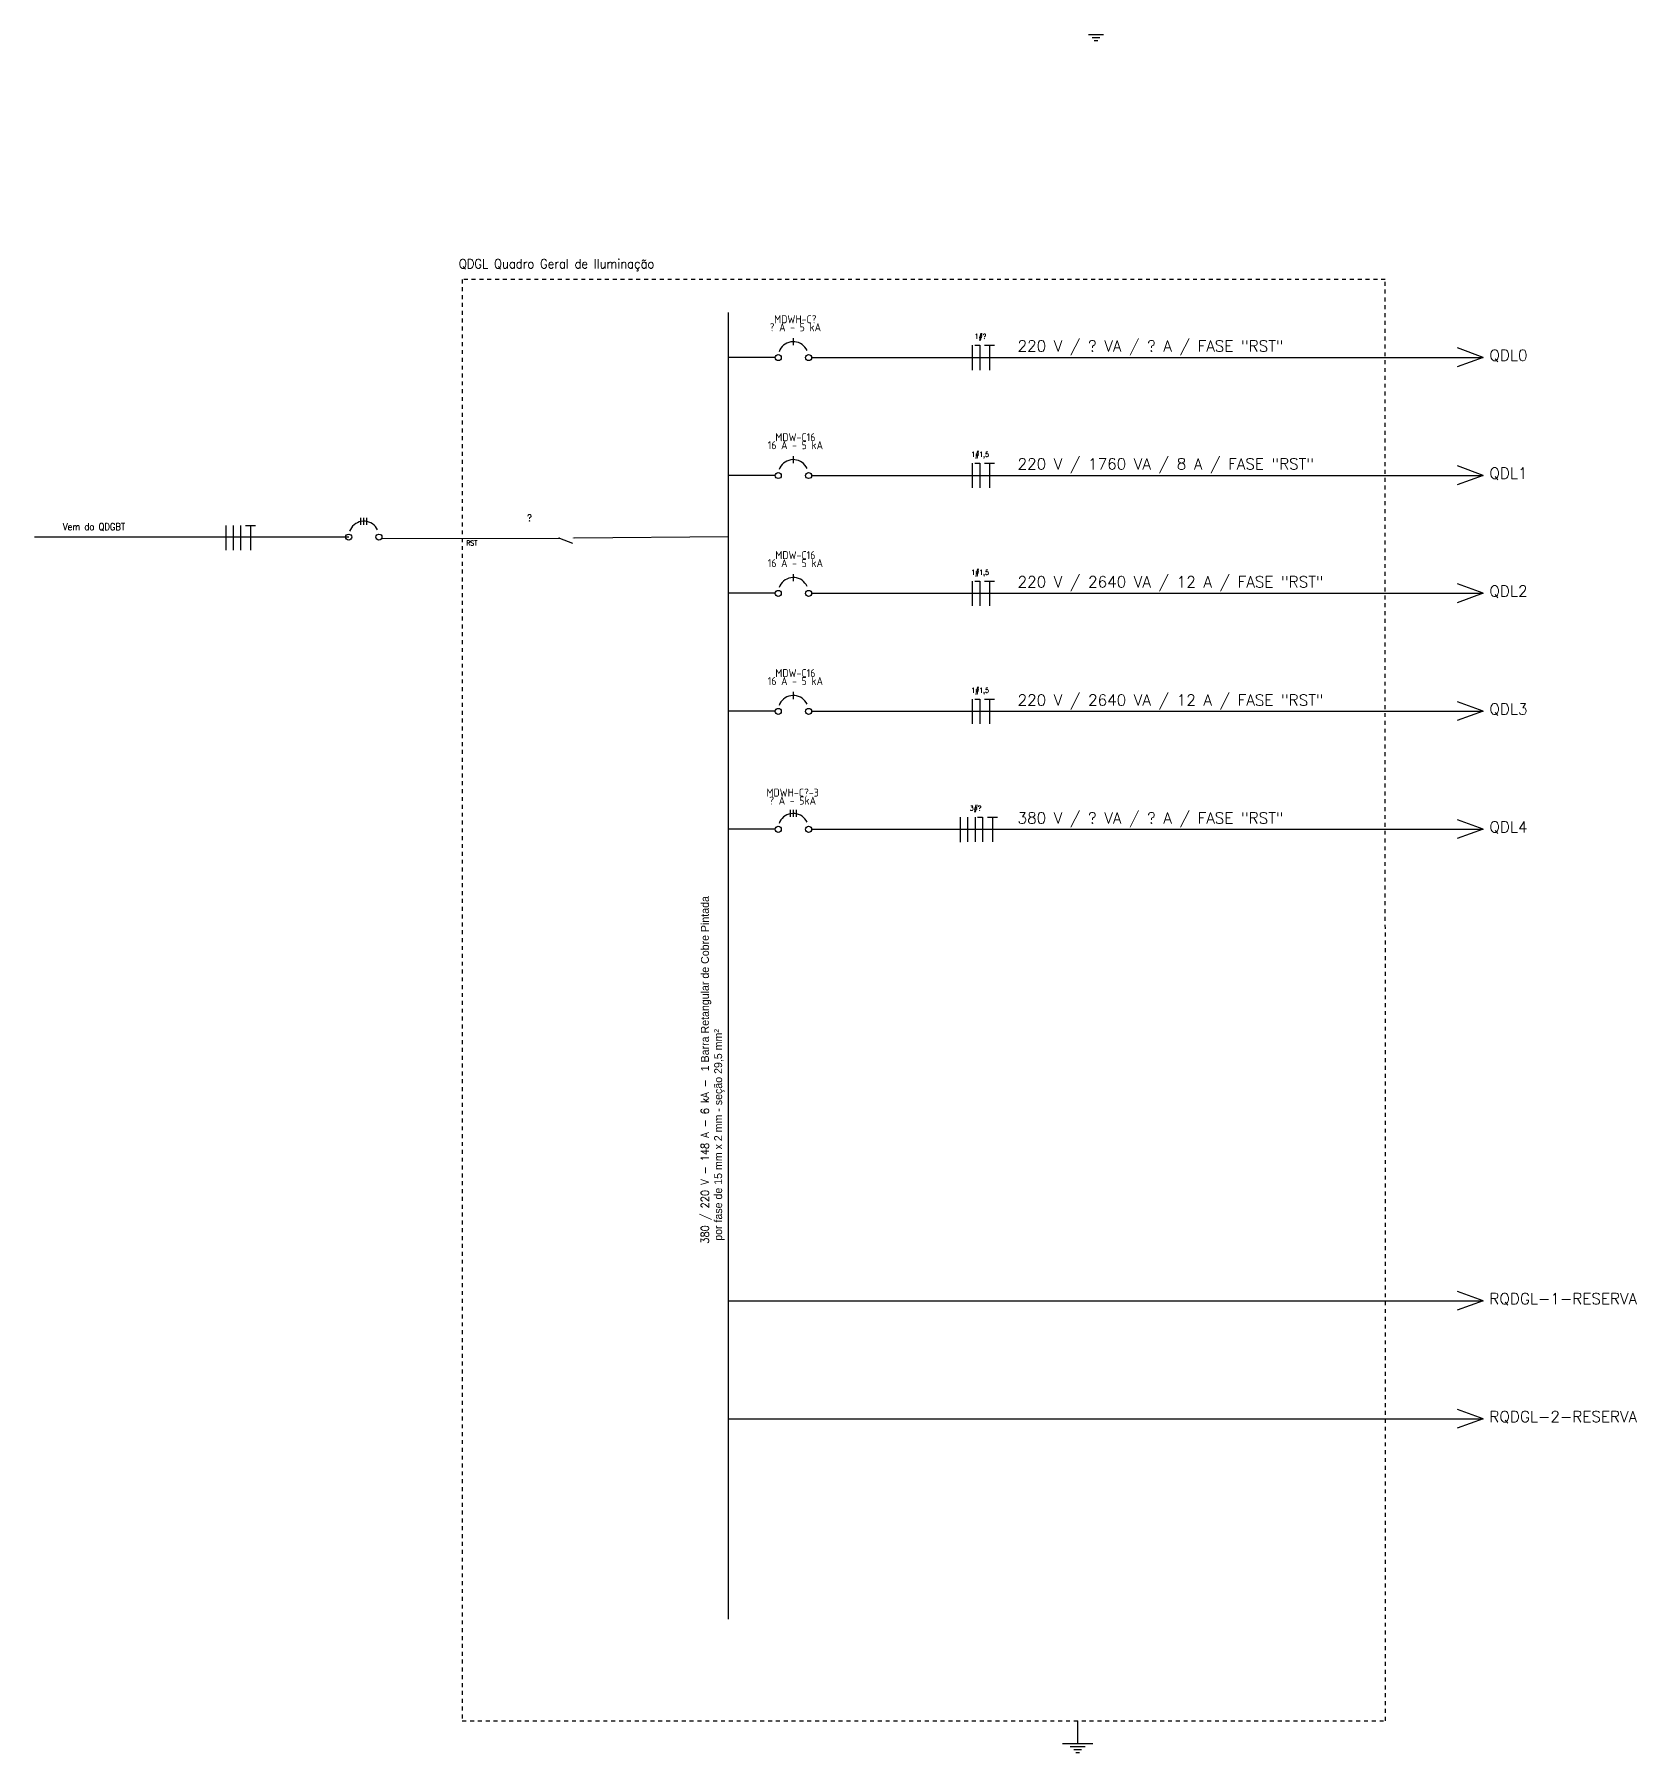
# Model space of a CAD drawing. Extents: x 202 to 641, y -96 to 322.
# Drawn here: x 462.23 to 503.1, y -95.7 to -51.87 of the extents above; entities that cross this region are included whole.
import ezdxf

# ---------------------------------------------------------------- set-up
doc = ezdxf.new("R2010")
doc.units = 0
doc.header["$MEASUREMENT"] = 0
doc.linetypes.add('DASHED2', pattern=[0.375, 0.25, -0.125])
for name, color, linetype in [('ELET_UNIFILAR_TEXTO', 4, 'Continuous'), ('ELET_UNIFILAR_TEXTO2', 4, 'Continuous'), ('ELT_UNIFILAR_DESENHO', 5, 'Continuous')]:
    doc.layers.add(name, color=color, linetype=linetype)
doc.styles.add('textstyle4', font='arial.ttf')
doc.styles.add('textstyle5', font='')
doc.styles.add('textstyle7', font='romans__.ttf')
doc.styles.get('textstyle5').set_extended_font_data('Standard')

msp = doc.modelspace()

# ---------------------------------------------------------------- hatches: boundary and pattern name
at = {"layer": 'ELT_UNIFILAR_DESENHO', "linetype": 'Continuous', "transparency": 33554687}
h = msp.add_hatch(color=256, dxfattribs=at)
edge = h.paths.add_edge_path(flags=0)
edge.add_arc((475.615, -64.717), 0.0158, 180, 360)
edge.add_arc((475.615, -64.717), 0.0158, 0, 180)
edge = h.paths.add_edge_path(flags=0)
edge.add_arc((475.977, -64.718), 0.0158, 180, 360)
edge.add_arc((475.977, -64.718), 0.0158, 0, 180)

# ---------------------------------------------------------------- linework, layer by layer
at = {"layer": 'ELT_UNIFILAR_DESENHO'}
for p, q in [((489.115, -51.874), (489.501, -51.874)), ((489.211, -51.952), (489.404, -51.952)), ((489.259, -52.029), (489.356, -52.029)), ((479.935, -92.293), (479.935, -58.969)), ((481.592, -59.803), (481.592, -59.623)), ((486.153, -59.804), (486.153, -60.436)), ((486.216, -59.804), (486.343, -59.804)), ((486.343, -59.804), (486.343, -60.436)), ((486.468, -59.804), (486.721, -59.804)), ((486.595, -59.804), (486.595, -60.436)), ((499.182, -60.113), (498.531, -59.872)), ((481.129, -60.113), (479.935, -60.113)), ((482.055, -60.113), (499.182, -60.113)), ((499.182, -60.113), (498.521, -60.354)), ((481.592, -62.811), (481.592, -62.631)), ((486.153, -62.812), (486.153, -63.444)), ((486.216, -62.812), (486.343, -62.812)), ((486.343, -62.812), (486.343, -63.444)), ((486.468, -62.812), (486.721, -62.812)), ((486.595, -62.812), (486.595, -63.444)), ((499.182, -63.121), (498.531, -62.88)), ((481.129, -63.121), (479.935, -63.121)), ((482.055, -63.121), (499.182, -63.121)), ((499.182, -63.121), (498.521, -63.362)), ((467.114, -64.399), (467.114, -65.031)), ((467.304, -64.399), (467.304, -65.031)), ((467.493, -64.399), (467.493, -65.031)), ((467.619, -64.399), (467.872, -64.399)), ((467.745, -64.399), (467.745, -65.031)), ((470.558, -64.383), (470.558, -64.202)), ((470.635, -64.383), (470.635, -64.202)), ((470.713, -64.383), (470.713, -64.202)), ((471.092, -64.729), (475.63, -64.723)), ((476, -64.715), (479.935, -64.678)), ((481.592, -65.819), (481.592, -65.639)), ((481.129, -66.128), (479.935, -66.128)), ((482.055, -66.128), (499.182, -66.128)), ((486.153, -65.82), (486.153, -66.452)), ((486.216, -65.82), (486.343, -65.82)), ((486.343, -65.82), (486.343, -66.452)), ((486.468, -65.82), (486.721, -65.82)), ((486.595, -65.82), (486.595, -66.452)), ((499.182, -66.128), (498.521, -66.37)), ((499.182, -66.128), (498.531, -65.888)), ((481.592, -68.827), (481.592, -68.646)), ((481.129, -69.136), (479.935, -69.136)), ((482.055, -69.136), (499.182, -69.136)), ((486.153, -68.827), (486.153, -69.459)), ((486.216, -68.827), (486.343, -68.827)), ((486.343, -68.827), (486.343, -69.459)), ((486.468, -68.827), (486.721, -68.827)), ((486.595, -68.827), (486.595, -69.459)), ((499.182, -69.136), (498.521, -69.377)), ((499.182, -69.136), (498.531, -68.895)), ((481.514, -71.834), (481.514, -71.654)), ((481.592, -71.834), (481.592, -71.654)), ((481.669, -71.834), (481.669, -71.654)), ((485.846, -71.843), (485.846, -72.474)), ((486.036, -71.835), (486.036, -72.467)), ((486.225, -71.835), (486.225, -72.467)), ((486.289, -71.835), (486.415, -71.835)), ((486.415, -71.835), (486.415, -72.467)), ((486.54, -71.835), (486.793, -71.835)), ((486.667, -71.835), (486.667, -72.467)), ((481.129, -72.144), (479.935, -72.144)), ((482.055, -72.144), (499.182, -72.144)), ((499.182, -72.144), (498.521, -72.385)), ((499.182, -72.144), (498.531, -71.903)), ((499.182, -84.175), (498.531, -83.934)), ((479.935, -84.175), (499.182, -84.175)), ((499.182, -84.175), (498.521, -84.416)), ((479.935, -87.183), (499.182, -87.183)), ((499.182, -87.183), (498.521, -87.424)), ((499.182, -87.183), (498.531, -86.942)), ((488.84, -94.884), (488.84, -95.466)), ((488.454, -95.466), (489.226, -95.466)), ((488.647, -95.543), (489.033, -95.543)), ((488.744, -95.62), (488.937, -95.62)), ((488.792, -95.697), (488.888, -95.697))]:
    msp.add_line(p, q, dxfattribs=at)
at = {"layer": 'ELT_UNIFILAR_DESENHO', "linetype": 'DASHED2', "ltscale": 0.05}
for p, q in [((496.685, -58.125), (473.146, -58.125)), ((473.146, -58.125), (473.146, -94.884)), ((496.693, -94.884), (496.685, -58.125)), ((473.146, -94.884), (496.693, -94.884))]:
    msp.add_line(p, q, dxfattribs=at)
at = {"layer": 'ELT_UNIFILAR_DESENHO', "linetype": 'Continuous'}
for p, q in [((470.25, -64.697), (462.233, -64.697)), ((475.63, -64.723), (475.955, -64.854))]:
    msp.add_line(p, q, dxfattribs=at)
at = {"layer": 'ELT_UNIFILAR_DESENHO'}
for points in [[(481.942, -59.936), (481.917, -59.892), (481.887, -59.851), (481.852, -59.815), (481.813, -59.783), (481.77, -59.757), (481.724, -59.736), (481.675, -59.722), (481.625, -59.715), (481.575, -59.714), (481.525, -59.719), (481.475, -59.731), (481.428, -59.749), (481.384, -59.774), (481.343, -59.804), (481.307, -59.838), (481.275, -59.878), (481.249, -59.921), (481.229, -59.967)], [(481.942, -62.944), (481.917, -62.9), (481.887, -62.859), (481.852, -62.822), (481.813, -62.791), (481.77, -62.765), (481.724, -62.744), (481.675, -62.73), (481.625, -62.722), (481.575, -62.721), (481.525, -62.727), (481.475, -62.739), (481.428, -62.757), (481.384, -62.781), (481.343, -62.811), (481.307, -62.846), (481.275, -62.886), (481.249, -62.929), (481.229, -62.975)], [(470.985, -64.515), (470.961, -64.471), (470.931, -64.43), (470.896, -64.394), (470.857, -64.362), (470.814, -64.336), (470.767, -64.316), (470.719, -64.302), (470.669, -64.294), (470.619, -64.293), (470.568, -64.298), (470.519, -64.31), (470.472, -64.329), (470.428, -64.353), (470.387, -64.383), (470.351, -64.418), (470.319, -64.457), (470.293, -64.5), (470.273, -64.547)], [(481.942, -65.952), (481.917, -65.907), (481.887, -65.867), (481.852, -65.83), (481.813, -65.798), (481.77, -65.772), (481.724, -65.752), (481.675, -65.738), (481.625, -65.73), (481.575, -65.729), (481.525, -65.735), (481.475, -65.747), (481.428, -65.765), (481.384, -65.789), (481.343, -65.819), (481.307, -65.854), (481.275, -65.893), (481.249, -65.937), (481.229, -65.983)], [(481.942, -68.959), (481.917, -68.915), (481.887, -68.874), (481.852, -68.838), (481.813, -68.806), (481.77, -68.78), (481.724, -68.76), (481.675, -68.746), (481.625, -68.738), (481.575, -68.737), (481.525, -68.742), (481.475, -68.754), (481.428, -68.773), (481.384, -68.797), (481.343, -68.827), (481.307, -68.862), (481.275, -68.901), (481.249, -68.944), (481.229, -68.99)], [(481.942, -71.967), (481.917, -71.923), (481.887, -71.882), (481.852, -71.846), (481.813, -71.814), (481.77, -71.788), (481.724, -71.767), (481.675, -71.753), (481.625, -71.746), (481.575, -71.745), (481.525, -71.75), (481.475, -71.762), (481.428, -71.78), (481.384, -71.805), (481.343, -71.834), (481.307, -71.869), (481.275, -71.909), (481.249, -71.952), (481.229, -71.998)]]:
    msp.add_lwpolyline(points, dxfattribs=at)
for centre in [(481.206, -60.118), (481.978, -60.118), (481.206, -63.126), (481.978, -63.126), (470.25, -64.697), (471.022, -64.697), (481.206, -66.133), (481.978, -66.133), (481.206, -69.141), (481.978, -69.141), (481.206, -72.149), (481.978, -72.149)]:
    msp.add_circle(centre, 0.0772, dxfattribs=at)

# ---------------------------------------------------------------- texts
at = {"layer": 'ELET_UNIFILAR_TEXTO', "attachment_point": 1, "style": 'textstyle5'}
for s, insert, char_height, width in [('QDGL Quadro Geral de Iluminação', (473.059, -57.605), 0.23696, 7.18793), ('\\A1;\\pi0.35529;1#?', (485.862, -59.515), 0.12638, 0.9874), ('\\A1;\\pi0.26803;1#1,5', (485.862, -62.523), 0.12638, 0.9874), ('Vem do QDGBT', (462.96, -64.345), 0.17163, 2.5716), ('?', (474.801, -64.118), 0.172, 2.5716), ('\\A1;\\pi0.26803;1#1,5', (485.862, -65.53), 0.12638, 0.9874), ('\\A1;\\pi0.26803;1#1,5', (485.862, -68.538), 0.12638, 0.9874), ('\\A1;\\pi0.34325;3#?', (485.749, -71.546), 0.12638, 0.9874)]:
    msp.add_mtext(s, dxfattribs=dict(at, insert=insert, char_height=char_height, width=width))
at = {"layer": 'ELET_UNIFILAR_TEXTO', "char_height": 0.20406, "width": 3.87486, "attachment_point": 8, "line_spacing_factor": 0.6, "style": 'textstyle4'}
for s, insert in [('{\\Fisocp|c0;MDWH-C?\\P\\Fisocp2|c0;? A - 5 kA\\H1.67119x; }', (481.642, -59.447)), ('{\\Fisocp|c0;MDW-C16\\P\\Fisocp2|c0;16 A - 5 kA\\H1.67119x; }', (481.642, -62.455)), ('{\\Fisocp|c0;MDW-C16\\P\\Fisocp2|c0;16 A - 5 kA\\H1.67119x; }', (481.642, -65.463)), ('\\pt2.24469;{\\Fisocp|c0;MDW-C16\\P\\ptz;\\Fisocp2|c0;16 A - 5 kA\\H1.67119x; }', (481.642, -68.471)), ('{\\Fisocp|c0;MDWH-C?-3\\P? A - 5kA\\H1.67119x; }', (481.572, -71.519))]:
    msp.add_mtext(s, dxfattribs=dict(at, insert=insert))
at = {"layer": 'ELET_UNIFILAR_TEXTO', "insert": (473.248, -64.786), "char_height": 0.1264, "attachment_point": 1, "style": 'textstyle5'}
msp.add_mtext('RST', dxfattribs=at)
msp.add_mtext('RST', dxfattribs=at)
at = {"layer": 'ELET_UNIFILAR_TEXTO', "insert": (479.234, -82.719), "char_height": 0.202345, "width": 12.72512, "attachment_point": 1, "rotation": 90, "style": 'textstyle5'}
msp.add_mtext('\\A1;380 / 220 V - 148 A - 6 kA - {\\A0;\\fArial|b0|i0|c0|p34; \\Ftxt|c0;1 Barra Retangular de Cobre Pintada\\P por fase de 15 mm x 2 mm - seção 29,5 mm\\fArial|b0|i0|c0|p34;²}', dxfattribs=at)
at = {"layer": 'ELET_UNIFILAR_TEXTO2', "attachment_point": 1, "style": 'textstyle7'}
for s, insert, char_height, width in [('220 V / ? VA / ? A / FASE "RST" ', (487.309, -59.681), 0.28356, 9.25609), ('QDL0', (499.343, -59.916), 0.2836, 3.00015), ('220 V / 1760 VA / 8 A / FASE "RST" ', (487.309, -62.688), 0.28356, 9.25609), ('QDL1', (499.343, -62.924), 0.2836, 3.00015), ('220 V / 2640 VA / 12 A / FASE "RST" ', (487.309, -65.696), 0.28356, 9.25609), ('QDL2', (499.343, -65.931), 0.2836, 3.00015), ('220 V / 2640 VA / 12 A / FASE "RST" ', (487.309, -68.711), 0.28356, 9.25609), ('QDL3', (499.343, -68.939), 0.2836, 3.00015), ('380 V / ? VA / ? A / FASE "RST"  ', (487.309, -71.719), 0.28356, 9.25609), ('QDL4', (499.343, -71.947), 0.2836, 3.00015), ('RQDGL-1-RESERVA', (499.343, -83.978), 0.28356, 3.00015), ('RQDGL-2-RESERVA', (499.343, -86.986), 0.28356, 3.00015)]:
    msp.add_mtext(s, dxfattribs=dict(at, insert=insert, char_height=char_height, width=width))

doc.saveas('drawing.dxf')
